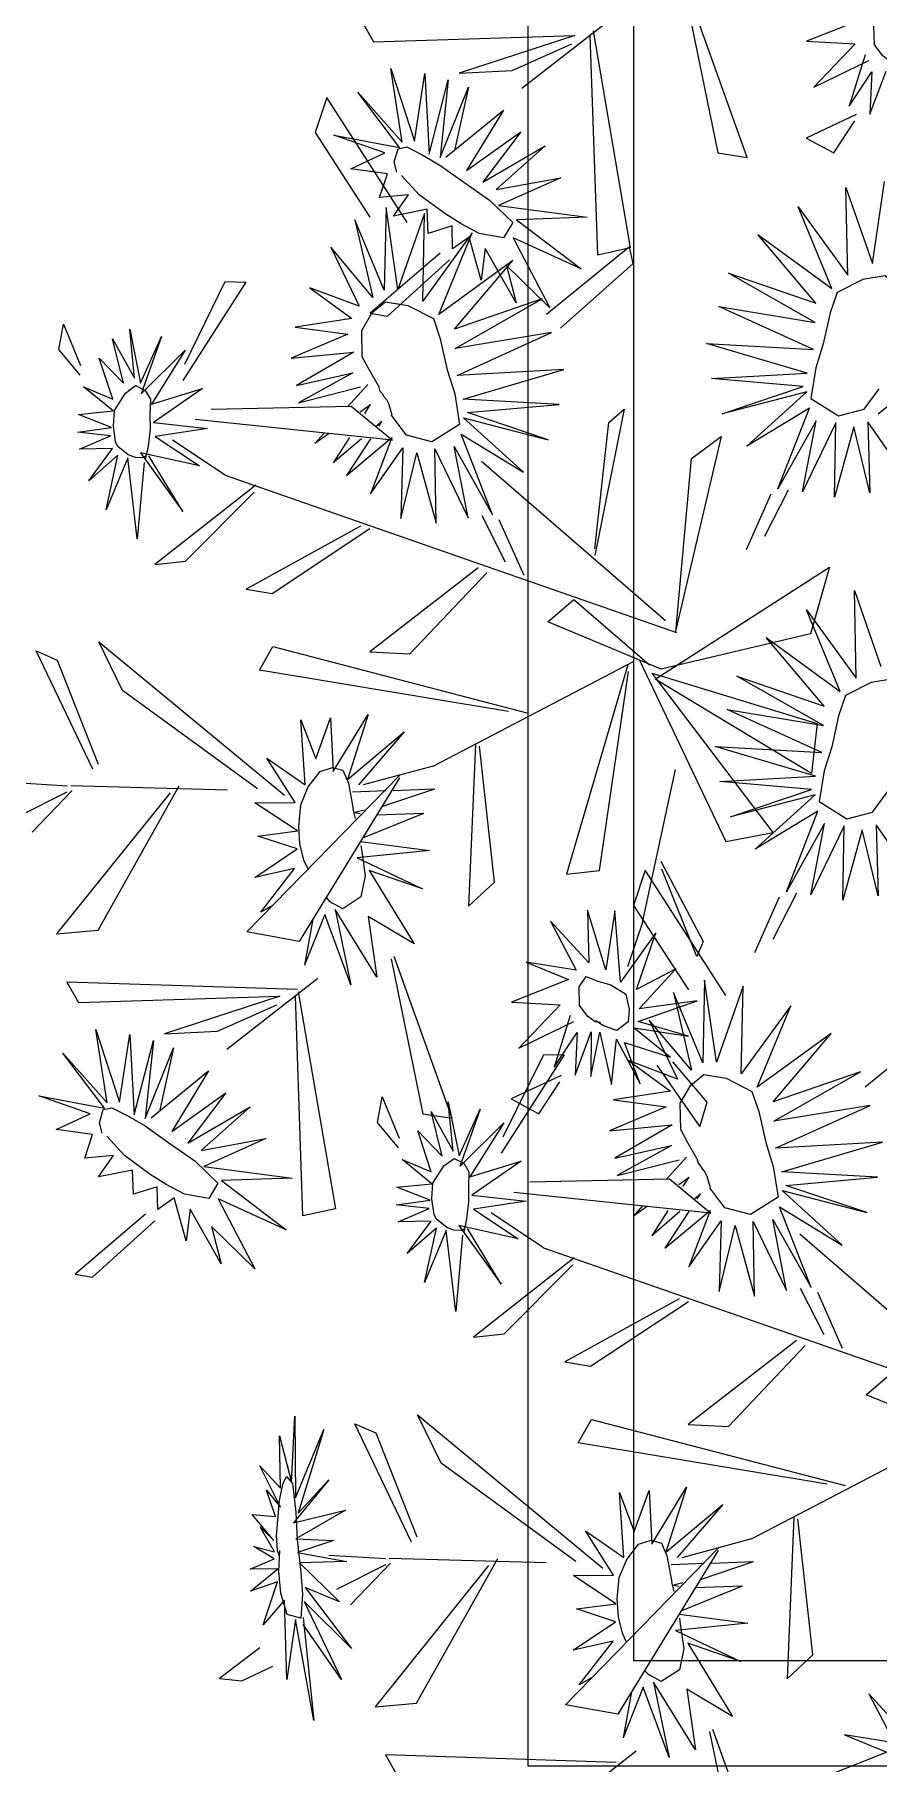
# Model space of a CAD drawing. Header units: inches. Extents: x 15 to 22798, y 21 to 21519.
# Drawn here: x 16292.24 to 16314.41, y 12489.01 to 12534.42 of the extents above; entities that cross this region are included whole.
import ezdxf

# ---------------------------------------------------------------- set-up
doc = ezdxf.new("R2010")
doc.units = ezdxf.units.IN
doc.header["$MEASUREMENT"] = 0
doc.layers.add('ARREDAMENTO', color=8, linetype='Continuous', lineweight=13)

msp = doc.modelspace()

# ---------------------------------------------------------------- linework, layer by layer
at = {"layer": 'ARREDAMENTO', "linetype": 'Continuous'}
for p, q in [((16310.962, 12531.196), (16309.438, 12535.44)), ((16309.356, 12535.381), (16310.188, 12531.312)), ((16300.839, 12534.773), (16301.143, 12534.234)), ((16305.039, 12533.012), (16307.429, 12534.874)), ((16306.917, 12534.518), (16307.891, 12528.818)), ((16314.015, 12534.84), (16312.517, 12534.248)), ((16301.143, 12534.234), (16306.432, 12534.398)), ((16306.432, 12534.398), (16303.399, 12533.412)), ((16304.791, 12533.479), (16306.354, 12534.175)), ((16307.039, 12528.629), (16306.839, 12534.406)), ((16312.517, 12534.248), (16313.796, 12534.178)), ((16313.796, 12534.178), (16312.712, 12533.038)), ((16312.712, 12533.038), (16314.158, 12533.737)), ((16314.059, 12533.893), (16313.639, 12532.541)), ((16301.597, 12533.53), (16302.219, 12531.619)), ((16301.898, 12531.598), (16301.597, 12533.53)), ((16302.219, 12531.619), (16302.49, 12533.399)), ((16302.49, 12533.399), (16302.605, 12531.285)), ((16302.605, 12531.285), (16303.111, 12533.235)), ((16303.111, 12533.235), (16302.893, 12531.19)), ((16303.399, 12533.412), (16304.791, 12533.479)), ((16313.639, 12532.541), (16314.239, 12533.444)), ((16314.187, 12532.332), (16314.609, 12533.461)), ((16314.239, 12533.444), (16314.187, 12532.332)), ((16299.919, 12532.772), (16299.612, 12531.846)), ((16302.031, 12529.483), (16299.919, 12532.772)), ((16300.73, 12532.908), (16301.898, 12531.598)), ((16301.828, 12531.458), (16300.73, 12532.908)), ((16302.893, 12531.19), (16303.637, 12533.042)), ((16303.637, 12533.042), (16303.279, 12531.419)), ((16303.048, 12531.206), (16304.556, 12532.437)), ((16304.556, 12532.437), (16303.592, 12530.85)), ((16313.824, 12532.321), (16312.51, 12531.703)), ((16299.612, 12531.846), (16301.051, 12529.63)), ((16300.102, 12531.78), (16301.828, 12531.458)), ((16301.446, 12531.312), (16300.102, 12531.78)), ((16303.592, 12530.85), (16305.015, 12531.866)), ((16305.015, 12531.866), (16304.014, 12530.545)), ((16313.239, 12531.314), (16313.786, 12532.154)), ((16301.69, 12531.079), (16301.793, 12531.421)), ((16301.793, 12531.421), (16302.021, 12531.469)), ((16302.021, 12531.469), (16302.424, 12531.266)), ((16304.014, 12530.545), (16305.652, 12531.499)), ((16305.652, 12531.499), (16304.368, 12530.351)), ((16312.51, 12531.703), (16313.239, 12531.314)), ((16300.552, 12530.896), (16301.446, 12531.312)), ((16301.51, 12530.766), (16300.552, 12530.896)), ((16301.76, 12530.807), (16301.69, 12531.079)), ((16302.424, 12531.266), (16302.892, 12530.995)), ((16302.892, 12530.995), (16303.518, 12530.549)), ((16310.188, 12531.312), (16310.962, 12531.196)), ((16301.305, 12530.144), (16301.51, 12530.766)), ((16302.349, 12530.216), (16301.885, 12530.722)), ((16303.518, 12530.549), (16304.196, 12530.073)), ((16304.368, 12530.351), (16306.067, 12530.66)), ((16306.067, 12530.66), (16304.433, 12529.931)), ((16314.255, 12528.411), (16314.567, 12530.562)), ((16302.064, 12530.216), (16301.305, 12530.144)), ((16301.671, 12529.656), (16302.064, 12530.216)), ((16303.023, 12529.722), (16302.349, 12530.216)), ((16304.196, 12530.073), (16304.806, 12529.488)), ((16313.557, 12530.406), (16314.255, 12528.411)), ((16313.605, 12528.104), (16313.557, 12530.406)), ((16300.656, 12529.558), (16301.128, 12527.513)), ((16301.425, 12527.712), (16300.656, 12529.558)), ((16301.476, 12529.879), (16301.425, 12527.712)), ((16301.788, 12527.728), (16301.476, 12529.879)), ((16302.557, 12529.833), (16301.671, 12529.656)), ((16302.485, 12529.723), (16301.788, 12527.728)), ((16302.438, 12527.421), (16302.485, 12529.723)), ((16302.584, 12529.198), (16302.557, 12529.833)), ((16303.447, 12529.452), (16303.023, 12529.722)), ((16304.433, 12529.931), (16306.755, 12529.622)), ((16306.755, 12529.622), (16304.898, 12529.56)), ((16304.898, 12529.56), (16306.597, 12528.266)), ((16312.302, 12529.893), (16313.605, 12528.104)), ((16313.184, 12527.755), (16312.302, 12529.893)), ((16303.741, 12529.211), (16302.438, 12527.421)), ((16303.209, 12529.399), (16302.584, 12529.198)), ((16302.858, 12527.073), (16303.741, 12529.211)), ((16303.224, 12528.797), (16303.209, 12529.399)), ((16303.657, 12529.104), (16303.224, 12528.797)), ((16303.925, 12529.198), (16303.447, 12529.452)), ((16303.971, 12527.975), (16303.657, 12529.104)), ((16304.563, 12529.083), (16303.925, 12529.198)), ((16304.806, 12529.488), (16304.563, 12529.083)), ((16304.811, 12529.081), (16305.777, 12527.244)), ((16306.597, 12528.266), (16304.811, 12529.081)), ((16311.24, 12529.167), (16313.184, 12527.755)), ((16312.768, 12527.365), (16311.24, 12529.167)), ((16300.02, 12528.834), (16300.766, 12527.286)), ((16301.128, 12527.513), (16300.02, 12528.834)), ((16302.899, 12528.677), (16301.055, 12527.103)), ((16304.079, 12528.803), (16303.971, 12527.975)), ((16304.89, 12527.375), (16304.079, 12528.803)), ((16307.87, 12528.845), (16305.691, 12527.07)), ((16307.891, 12528.818), (16307.039, 12528.629)), ((16307.969, 12528.413), (16307.87, 12528.845)), ((16301.513, 12527.021), (16303.146, 12528.502)), ((16304.803, 12528.484), (16302.858, 12527.073)), ((16303.275, 12526.683), (16304.803, 12528.484)), ((16304.636, 12528.352), (16304.89, 12527.375)), ((16305.777, 12527.244), (16304.636, 12528.352)), ((16306.054, 12526.711), (16307.969, 12528.413)), ((16310.47, 12528.159), (16312.768, 12527.365)), ((16312.751, 12526.862), (16310.47, 12528.159)), ((16297.79, 12527.922), (16296.133, 12525.337)), ((16296.188, 12525.764), (16297.25, 12527.933)), ((16297.25, 12527.933), (16297.79, 12527.922)), ((16299.476, 12527.772), (16300.58, 12526.966)), ((16300.766, 12527.286), (16299.476, 12527.772)), ((16305.573, 12527.477), (16303.275, 12526.683)), ((16303.292, 12526.18), (16305.573, 12527.477)), ((16312.703, 12526.151), (16310.22, 12527.276)), ((16310.22, 12527.276), (16312.751, 12526.862)), ((16292.881, 12526.146), (16293.003, 12526.818)), ((16293.003, 12526.818), (16293.452, 12525.733)), ((16300.58, 12526.966), (16299.083, 12526.739)), ((16301.055, 12527.103), (16301.513, 12527.021)), ((16294.289, 12526.428), (16294.87, 12525.394)), ((16294.579, 12525.263), (16294.289, 12526.428)), ((16294.743, 12526.684), (16295.025, 12525.267)), ((16294.87, 12525.394), (16294.743, 12526.684)), ((16295.025, 12525.267), (16295.576, 12526.493)), ((16295.576, 12526.493), (16295.042, 12524.987)), ((16300.467, 12526.553), (16298.979, 12525.922)), ((16299.083, 12526.739), (16300.467, 12526.553)), ((16305.823, 12526.593), (16303.292, 12526.18)), ((16303.34, 12525.468), (16305.823, 12526.593)), ((16293.435, 12525.474), (16292.881, 12526.146)), ((16293.941, 12525.924), (16294.579, 12525.263)), ((16294.294, 12524.846), (16293.941, 12525.924)), ((16295.042, 12524.987), (16296.201, 12526.134)), ((16296.201, 12526.134), (16295.31, 12524.717)), ((16298.979, 12525.922), (16300.627, 12526.084)), ((16300.627, 12526.084), (16299.122, 12525.206)), ((16309.897, 12526.31), (16312.703, 12526.151)), ((16312.538, 12525.53), (16309.897, 12526.31)), ((16299.122, 12525.206), (16300.604, 12525.537)), ((16300.604, 12525.537), (16299.179, 12524.747)), ((16306.146, 12525.627), (16303.34, 12525.468)), ((16303.504, 12524.848), (16306.146, 12525.627)), ((16310.022, 12525.391), (16312.538, 12525.53)), ((16293.531, 12525.168), (16294.294, 12524.846)), ((16294.307, 12524.535), (16293.531, 12525.168)), ((16294.338, 12524.546), (16294.626, 12525.006)), ((16294.626, 12525.006), (16294.896, 12525.201)), ((16294.896, 12525.201), (16295.148, 12525.077)), ((16295.148, 12525.077), (16295.284, 12524.849)), ((16295.31, 12524.717), (16296.656, 12525.129)), ((16296.656, 12525.129), (16295.364, 12524.236)), ((16299.179, 12524.747), (16300.807, 12525.166)), ((16300.465, 12524.641), (16300.999, 12525.234)), ((16312.431, 12525.175), (16310.022, 12525.391)), ((16310.307, 12524.46), (16312.431, 12525.175)), ((16312.529, 12525.038), (16310.307, 12524.46)), ((16310.955, 12523.607), (16312.529, 12525.038)), ((16315.488, 12525.342), (16314.399, 12524.448)), ((16293.394, 12524.443), (16294.307, 12524.535)), ((16294.311, 12524.141), (16294.338, 12524.546)), ((16295.284, 12524.849), (16295.272, 12524.445)), ((16296.884, 12524.58), (16300.555, 12524.66)), ((16300.555, 12524.66), (16301.644, 12523.765)), ((16300.797, 12524.516), (16301.069, 12524.706)), ((16300.915, 12524.466), (16301.069, 12524.706)), ((16306.02, 12524.709), (16303.504, 12524.848)), ((16303.612, 12524.493), (16306.02, 12524.709)), ((16307.727, 12524.583), (16306.962, 12520.742)), ((16307.324, 12524.235), (16307.727, 12524.583)), ((16312.598, 12524.611), (16310.955, 12523.607)), ((16311.771, 12522.488), (16312.598, 12524.611)), ((16293.37, 12523.981), (16294.265, 12524.103)), ((16294.265, 12524.103), (16293.394, 12524.443)), ((16294.37, 12523.717), (16294.311, 12524.141)), ((16295.275, 12524.06), (16295.223, 12523.614)), ((16295.272, 12524.445), (16295.275, 12524.06)), ((16295.364, 12524.236), (16296.786, 12524.077)), ((16296.786, 12524.077), (16295.408, 12523.866)), ((16301.644, 12523.765), (16296.461, 12524.307)), ((16301.222, 12524.142), (16301.365, 12524.265)), ((16301.283, 12524.14), (16301.365, 12524.265)), ((16303.513, 12524.356), (16305.736, 12523.778)), ((16305.088, 12522.924), (16303.513, 12524.356)), ((16305.736, 12523.778), (16303.612, 12524.493)), ((16306.956, 12520.911), (16307.324, 12524.235)), ((16312.776, 12524.28), (16311.771, 12522.488)), ((16312.413, 12522.409), (16312.776, 12524.28)), ((16313.289, 12524.223), (16312.413, 12522.409)), ((16313.254, 12522.267), (16313.289, 12524.223)), ((16313.761, 12524.116), (16313.254, 12522.267)), ((16314.181, 12522.389), (16313.761, 12524.116)), ((16314.128, 12524.246), (16314.181, 12522.389)), ((16314.981, 12523.036), (16314.128, 12524.246)), ((16294.239, 12523.88), (16293.37, 12523.981)), ((16293.426, 12523.535), (16294.239, 12523.88)), ((16294.433, 12523.604), (16294.37, 12523.717)), ((16295.223, 12523.614), (16295.149, 12523.261)), ((16295.408, 12523.866), (16296.577, 12523.09)), ((16297.244, 12522.849), (16295.869, 12523.769)), ((16299.845, 12523.951), (16299.604, 12523.683)), ((16299.979, 12523.945), (16299.604, 12523.683)), ((16300.513, 12523.835), (16300.088, 12523.17)), ((16300.83, 12523.806), (16300.088, 12523.17)), ((16300.434, 12522.839), (16301.624, 12523.834)), ((16301.063, 12523.802), (16300.434, 12522.839)), ((16301.624, 12523.834), (16301.062, 12522.354)), ((16303.445, 12523.928), (16305.088, 12522.924)), ((16304.272, 12521.806), (16303.445, 12523.928)), ((16310.281, 12523.861), (16309.086, 12518.79)), ((16309.495, 12523.284), (16310.281, 12523.861)), ((16294.292, 12523.55), (16293.426, 12523.535)), ((16293.663, 12522.704), (16294.292, 12523.55)), ((16294.43, 12523.37), (16293.663, 12522.704)), ((16294.121, 12521.938), (16294.43, 12523.37)), ((16294.687, 12523.308), (16294.121, 12521.938)), ((16294.703, 12523.383), (16294.433, 12523.604)), ((16294.939, 12521.178), (16294.687, 12523.308)), ((16294.891, 12523.315), (16294.703, 12523.383)), ((16295.081, 12523.304), (16294.891, 12523.315)), ((16295.117, 12523.181), (16294.939, 12521.178)), ((16295.022, 12523.433), (16296.132, 12521.894)), ((16296.577, 12523.09), (16295.022, 12523.433)), ((16295.174, 12523.354), (16295.081, 12523.304)), ((16296.132, 12521.894), (16295.243, 12523.36)), ((16301.062, 12522.354), (16301.915, 12523.563)), ((16301.915, 12523.563), (16301.862, 12521.707)), ((16301.862, 12521.707), (16302.281, 12523.434)), ((16302.281, 12523.434), (16302.789, 12521.585)), ((16302.754, 12523.541), (16303.63, 12521.726)), ((16302.789, 12521.585), (16302.754, 12523.541)), ((16303.266, 12523.598), (16304.272, 12521.806)), ((16303.63, 12521.726), (16303.266, 12523.598)), ((16303.98, 12523.219), (16308.813, 12519.033)), ((16309.091, 12518.732), (16309.495, 12523.284)), ((16297.244, 12522.849), (16309.107, 12518.715)), ((16298.05, 12522.589), (16295.401, 12520.502)), ((16296.21, 12520.588), (16298.014, 12522.405)), ((16310.941, 12520.893), (16311.593, 12522.355)), ((16311.427, 12521.248), (16312.045, 12522.461)), ((16300.806, 12521.513), (16297.804, 12519.856)), ((16298.483, 12519.738), (16301.052, 12521.444)), ((16304.616, 12520.566), (16303.997, 12521.778)), ((16305.102, 12520.211), (16304.45, 12521.673)), ((16295.401, 12520.502), (16296.21, 12520.588)), ((16308.547, 12517.487), (16313.125, 12520.428)), ((16313.125, 12520.428), (16312.627, 12518.678)), ((16303.892, 12520.416), (16301.048, 12518.207)), ((16302.101, 12518.154), (16304.12, 12520.287)), ((16297.804, 12519.856), (16298.483, 12519.738)), ((16305.721, 12518.992), (16306.404, 12519.579)), ((16306.404, 12519.579), (16308.393, 12517.868)), ((16313.778, 12519.82), (16314.475, 12517.825)), ((16313.825, 12517.518), (16313.778, 12519.82)), ((16312.522, 12519.308), (16313.825, 12517.518)), ((16313.405, 12517.169), (16312.522, 12519.308)), ((16308.701, 12517.752), (16305.721, 12518.992)), ((16312.627, 12518.678), (16308.701, 12517.752)), ((16292.286, 12518.231), (16292.837, 12517.987)), ((16293.772, 12515.122), (16292.286, 12518.231)), ((16293.93, 12518.467), (16298.805, 12514.44)), ((16294.555, 12517.19), (16293.93, 12518.467)), ((16298.151, 12517.725), (16298.504, 12518.344)), ((16298.504, 12518.344), (16305.171, 12516.604)), ((16301.048, 12518.207), (16302.101, 12518.154)), ((16311.461, 12518.581), (16313.405, 12517.169)), ((16312.988, 12516.779), (16311.461, 12518.581)), ((16292.837, 12517.987), (16293.915, 12515.256)), ((16304.694, 12516.643), (16298.151, 12517.725)), ((16302.709, 12515.205), (16307.979, 12517.954)), ((16307.825, 12517.865), (16306.213, 12512.37)), ((16308.129, 12517.989), (16310.4, 12513.222)), ((16307.08, 12512.46), (16307.846, 12517.691)), ((16308.462, 12517.645), (16312.802, 12516.322)), ((16311.648, 12513.465), (16308.462, 12517.645)), ((16312.656, 12515.015), (16308.547, 12517.487)), ((16310.691, 12517.573), (16312.988, 12516.779)), ((16312.971, 12516.276), (16310.691, 12517.573)), ((16298.097, 12514.611), (16294.555, 12517.19)), ((16299.237, 12516.423), (16299.629, 12515.4)), ((16299.353, 12514.716), (16299.237, 12516.423)), ((16299.629, 12515.4), (16300.019, 12516.475)), ((16300.019, 12516.475), (16300.085, 12515.063)), ((16300.085, 12515.063), (16301.003, 12516.56)), ((16301.003, 12516.56), (16300.462, 12514.858)), ((16312.923, 12515.565), (16310.44, 12516.69)), ((16310.44, 12516.69), (16312.971, 12516.276)), ((16300.462, 12514.858), (16301.953, 12516.109)), ((16301.953, 12516.109), (16300.753, 12514.716)), ((16312.802, 12516.322), (16312.656, 12515.015)), ((16303.822, 12515.772), (16303.642, 12511.525)), ((16304.321, 12512.158), (16303.928, 12515.728)), ((16310.117, 12515.724), (16312.923, 12515.565)), ((16312.759, 12514.944), (16310.117, 12515.724)), ((16298.346, 12515.418), (16299.353, 12514.716)), ((16299.083, 12514.248), (16298.346, 12515.418)), ((16299.433, 12514.665), (16299.741, 12515.062)), ((16299.741, 12515.062), (16300.072, 12515.17)), ((16300.072, 12515.17), (16300.341, 12515.096)), ((16300.341, 12515.096), (16300.486, 12514.756)), ((16302.709, 12515.205), (16300.875, 12514.711)), ((16308.212, 12511.094), (16309.08, 12515.119)), ((16293.1, 12514.683), (16291.6, 12514.772)), ((16293.091, 12514.524), (16291.801, 12513.872)), ((16292.174, 12513.473), (16293.225, 12514.569)), ((16293.194, 12514.696), (16297.309, 12514.587)), ((16293.911, 12510.893), (16296.042, 12514.688)), ((16297.819, 12510.849), (16301.841, 12514.967)), ((16301.831, 12514.901), (16299.195, 12510.602)), ((16299.233, 12514.191), (16299.433, 12514.665)), ((16300.486, 12514.756), (16300.614, 12514.072)), ((16301.469, 12514.558), (16300.596, 12514.522)), ((16301.366, 12514.142), (16302.758, 12514.611)), ((16301.659, 12514.566), (16302.758, 12514.611)), ((16310.243, 12514.805), (16312.759, 12514.944)), ((16312.651, 12514.589), (16310.243, 12514.805)), ((16310.527, 12513.874), (16312.651, 12514.589)), ((16295.801, 12514.505), (16292.819, 12510.797)), ((16298.028, 12514.244), (16299.083, 12514.248)), ((16299.146, 12513.503), (16298.028, 12514.244)), ((16299.18, 12513.619), (16299.233, 12514.191)), ((16300.675, 12513.827), (16300.614, 12514.072)), ((16312.75, 12514.453), (16310.527, 12513.874)), ((16311.175, 12513.021), (16312.75, 12514.453)), ((16299.21, 12513.162), (16299.18, 12513.619)), ((16300.903, 12514.052), (16300.659, 12513.989)), ((16300.659, 12513.989), (16300.799, 12513.962)), ((16300.861, 12513.319), (16302.469, 12513.969)), ((16301.234, 12513.927), (16302.469, 12513.969)), ((16312.818, 12514.025), (16311.175, 12513.021)), ((16311.991, 12511.902), (16312.818, 12514.025)), ((16312.997, 12513.695), (16311.991, 12511.902)), ((16312.633, 12511.823), (16312.997, 12513.695)), ((16313.509, 12513.637), (16312.633, 12511.823)), ((16313.474, 12511.682), (16313.509, 12513.637)), ((16314.349, 12513.66), (16314.401, 12511.803)), ((16315.201, 12512.451), (16314.349, 12513.66)), ((16298.107, 12513.366), (16299.146, 12513.503)), ((16299.14, 12513.03), (16298.107, 12513.366)), ((16299.319, 12512.732), (16299.21, 12513.162)), ((16300.806, 12513.228), (16302.615, 12512.988)), ((16310.4, 12513.222), (16311.648, 12513.465)), ((16313.982, 12513.53), (16313.474, 12511.682)), ((16314.401, 12511.803), (16313.982, 12513.53)), ((16298.024, 12512.281), (16299.14, 12513.03)), ((16299.427, 12512.496), (16299.319, 12512.732)), ((16302.615, 12512.988), (16300.713, 12512.797)), ((16300.713, 12512.797), (16302.429, 12511.985)), ((16300.812, 12513.121), (16300.835, 12512.967)), ((16300.835, 12512.967), (16300.927, 12512.328)), ((16308.692, 12512.708), (16309.809, 12510.596)), ((16299.072, 12512.518), (16298.024, 12512.281)), ((16298.181, 12511.37), (16299.072, 12512.518)), ((16300.927, 12512.328), (16300.815, 12511.769)), ((16301.035, 12512.462), (16302.213, 12510.538)), ((16302.429, 12511.985), (16301.035, 12512.462)), ((16306.213, 12512.37), (16307.08, 12512.46)), ((16308.286, 12512.474), (16307.979, 12511.547)), ((16310.398, 12509.185), (16308.286, 12512.474)), ((16309.643, 12510.202), (16308.722, 12512.5)), ((16303.642, 12511.525), (16304.321, 12512.158)), ((16311.647, 12510.662), (16312.266, 12511.875)), ((16298.505, 12511.552), (16298.181, 12511.37)), ((16299.901, 12511.753), (16300.001, 12511.641)), ((16300.338, 12511.459), (16300.001, 12511.641)), ((16300.135, 12511.439), (16300.547, 12509.46)), ((16301.236, 12509.665), (16300.135, 12511.439)), ((16300.815, 12511.769), (16300.338, 12511.459)), ((16306.767, 12511.422), (16306.802, 12510.035)), ((16307.253, 12509.853), (16306.767, 12511.422)), ((16307.482, 12511.401), (16307.253, 12509.853)), ((16307.635, 12509.531), (16307.482, 12511.401)), ((16307.979, 12511.547), (16309.418, 12509.331)), ((16311.161, 12510.307), (16311.813, 12511.769)), ((16292.819, 12510.797), (16293.911, 12510.893)), ((16299.865, 12511.31), (16299.333, 12509.981)), ((16299.555, 12511.188), (16299.333, 12509.981)), ((16300.547, 12509.46), (16299.865, 12511.31)), ((16301.005, 12511.255), (16301.236, 12509.665)), ((16302.213, 12510.538), (16301.005, 12511.255)), ((16305.792, 12511.135), (16306.467, 12509.85)), ((16306.802, 12510.035), (16305.792, 12511.135)), ((16308.212, 12511.094), (16307.815, 12509.932)), ((16299.195, 12510.602), (16297.819, 12510.849)), ((16308.561, 12510.828), (16307.635, 12509.531)), ((16308.057, 12509.341), (16308.561, 12510.828)), ((16309.809, 12510.596), (16309.643, 12510.202)), ((16301.608, 12510.142), (16302.441, 12506.073)), ((16303.215, 12505.957), (16301.691, 12510.201)), ((16305.154, 12510.059), (16306.267, 12509.6)), ((16306.467, 12509.85), (16305.154, 12510.059)), ((16299.151, 12509.336), (16293.092, 12509.534)), ((16293.092, 12509.534), (16293.396, 12508.995)), ((16297.292, 12507.772), (16299.682, 12509.635)), ((16306.267, 12509.6), (16304.769, 12509.009)), ((16309.086, 12509.883), (16308.057, 12509.341)), ((16308.126, 12508.83), (16309.086, 12509.883)), ((16309.843, 12509.581), (16309.793, 12507.414)), ((16310.156, 12507.43), (16309.843, 12509.581)), ((16293.396, 12508.995), (16298.684, 12509.159)), ((16298.684, 12509.159), (16295.651, 12508.173)), ((16299.292, 12503.389), (16299.092, 12509.167)), ((16299.17, 12509.279), (16300.144, 12503.579)), ((16309.023, 12509.26), (16309.495, 12507.215)), ((16309.793, 12507.414), (16309.023, 12509.26)), ((16310.853, 12509.425), (16310.156, 12507.43)), ((16310.806, 12507.123), (16310.853, 12509.425)), ((16297.044, 12508.24), (16298.607, 12508.936)), ((16304.769, 12509.009), (16306.049, 12508.938)), ((16306.049, 12508.938), (16304.965, 12507.799)), ((16306.312, 12508.654), (16305.892, 12507.302)), ((16308.101, 12508.494), (16309.646, 12509.042)), ((16309.646, 12509.042), (16308.126, 12508.83)), ((16312.109, 12508.913), (16310.806, 12507.123)), ((16311.226, 12506.774), (16312.109, 12508.913)), ((16293.85, 12508.29), (16294.472, 12506.38)), ((16294.15, 12506.359), (16293.85, 12508.29)), ((16295.651, 12508.173), (16297.044, 12508.24)), ((16304.965, 12507.799), (16306.411, 12508.498)), ((16305.892, 12507.302), (16306.492, 12508.205)), ((16306.44, 12507.092), (16306.862, 12508.222)), ((16306.492, 12508.205), (16306.44, 12507.092)), ((16306.862, 12508.222), (16306.851, 12507.054)), ((16306.851, 12507.054), (16307.089, 12508.216)), ((16307.089, 12508.216), (16307.399, 12506.839)), ((16307.982, 12508.332), (16309.42, 12508.109)), ((16308.938, 12507.562), (16307.982, 12508.332)), ((16309.42, 12508.109), (16308.101, 12508.494)), ((16308.388, 12508.536), (16309.134, 12506.987)), ((16309.495, 12507.215), (16308.388, 12508.536)), ((16313.17, 12508.186), (16311.226, 12506.774)), ((16311.642, 12506.384), (16313.17, 12508.186)), ((16316.237, 12508.547), (16314.059, 12506.771)), ((16294.472, 12506.38), (16294.743, 12508.16)), ((16294.743, 12508.16), (16294.858, 12506.046)), ((16294.858, 12506.046), (16295.364, 12507.996)), ((16295.364, 12507.996), (16295.146, 12505.951)), ((16295.146, 12505.951), (16295.89, 12507.803)), ((16295.89, 12507.803), (16295.532, 12506.18)), ((16307.399, 12506.839), (16307.525, 12508.033)), ((16307.525, 12508.033), (16308.155, 12506.862)), ((16307.743, 12507.95), (16308.938, 12507.562)), ((16308.155, 12506.862), (16307.743, 12507.95)), ((16292.983, 12507.668), (16294.15, 12506.359)), ((16294.081, 12506.219), (16292.983, 12507.668)), ((16306.157, 12507.624), (16304.501, 12505.039)), ((16304.555, 12505.465), (16305.617, 12507.635)), ((16305.617, 12507.635), (16306.157, 12507.624)), ((16307.844, 12507.474), (16308.948, 12506.668)), ((16309.134, 12506.987), (16307.844, 12507.474)), ((16308.59, 12507.347), (16309.721, 12505.729)), ((16309.911, 12506.377), (16309.013, 12507.439)), ((16295.301, 12505.967), (16296.809, 12507.198)), ((16296.809, 12507.198), (16295.845, 12505.611)), ((16306.077, 12507.082), (16304.763, 12506.464)), ((16305.492, 12506.075), (16306.039, 12506.915)), ((16313.94, 12507.178), (16311.642, 12506.384)), ((16311.659, 12505.882), (16313.94, 12507.178)), ((16292.355, 12506.541), (16294.081, 12506.219)), ((16293.699, 12506.073), (16292.355, 12506.541)), ((16295.845, 12505.611), (16297.268, 12506.627)), ((16297.268, 12506.627), (16296.267, 12505.305)), ((16301.248, 12505.848), (16301.371, 12506.52)), ((16301.371, 12506.52), (16301.819, 12505.435)), ((16303.111, 12506.386), (16303.393, 12504.969)), ((16303.238, 12505.095), (16303.111, 12506.386)), ((16304.763, 12506.464), (16305.492, 12506.075)), ((16308.948, 12506.668), (16307.45, 12506.44)), ((16307.45, 12506.44), (16308.834, 12506.255)), ((16309.721, 12505.729), (16309.911, 12506.377)), ((16292.805, 12505.657), (16293.699, 12506.073)), ((16293.943, 12505.84), (16294.046, 12506.182)), ((16294.046, 12506.182), (16294.274, 12506.23)), ((16294.274, 12506.23), (16294.677, 12506.027)), ((16294.677, 12506.027), (16295.145, 12505.756)), ((16296.267, 12505.305), (16297.905, 12506.26)), ((16297.905, 12506.26), (16296.621, 12505.112)), ((16302.441, 12506.073), (16303.215, 12505.957)), ((16302.657, 12506.13), (16303.238, 12505.095)), ((16302.946, 12504.964), (16302.657, 12506.13)), ((16303.393, 12504.969), (16303.944, 12506.195)), ((16303.944, 12506.195), (16303.409, 12504.688)), ((16308.834, 12506.255), (16307.346, 12505.623)), ((16314.191, 12506.295), (16311.659, 12505.882)), ((16311.707, 12505.17), (16314.191, 12506.295)), ((16293.763, 12505.527), (16292.805, 12505.657)), ((16293.558, 12504.905), (16293.763, 12505.527)), ((16294.013, 12505.568), (16293.943, 12505.84)), ((16294.602, 12504.977), (16294.138, 12505.483)), ((16295.145, 12505.756), (16295.771, 12505.31)), ((16301.803, 12505.176), (16301.248, 12505.848)), ((16302.308, 12505.626), (16302.946, 12504.964)), ((16302.661, 12504.548), (16302.308, 12505.626)), ((16303.409, 12504.688), (16304.569, 12505.836)), ((16304.569, 12505.836), (16303.678, 12504.419)), ((16307.346, 12505.623), (16308.994, 12505.786)), ((16308.994, 12505.786), (16307.489, 12504.907)), ((16295.771, 12505.31), (16296.449, 12504.834)), ((16296.621, 12505.112), (16298.32, 12505.421)), ((16298.32, 12505.421), (16296.686, 12504.692)), ((16307.489, 12504.907), (16308.971, 12505.239)), ((16308.971, 12505.239), (16307.547, 12504.449)), ((16314.513, 12505.329), (16311.707, 12505.17)), ((16311.872, 12504.549), (16314.513, 12505.329)), ((16294.317, 12504.976), (16293.558, 12504.905)), ((16293.924, 12504.417), (16294.317, 12504.976)), ((16294.81, 12504.594), (16293.924, 12504.417)), ((16295.276, 12504.483), (16294.602, 12504.977)), ((16294.837, 12503.959), (16294.81, 12504.594)), ((16296.449, 12504.834), (16297.059, 12504.249)), ((16296.686, 12504.692), (16299.008, 12504.383)), ((16301.899, 12504.87), (16302.661, 12504.548)), ((16302.674, 12504.237), (16301.899, 12504.87)), ((16302.706, 12504.248), (16302.993, 12504.708)), ((16302.993, 12504.708), (16303.263, 12504.902)), ((16303.263, 12504.902), (16303.515, 12504.779)), ((16303.515, 12504.779), (16303.651, 12504.551)), ((16303.651, 12504.551), (16303.639, 12504.147)), ((16303.678, 12504.419), (16305.024, 12504.831)), ((16305.024, 12504.831), (16303.731, 12503.937)), ((16307.547, 12504.449), (16309.175, 12504.868)), ((16308.833, 12504.343), (16309.366, 12504.936)), ((16314.388, 12504.41), (16311.872, 12504.549)), ((16295.462, 12504.159), (16294.837, 12503.959)), ((16295.7, 12504.213), (16295.276, 12504.483)), ((16295.477, 12503.558), (16295.462, 12504.159)), ((16296.178, 12503.959), (16295.7, 12504.213)), ((16297.059, 12504.249), (16296.816, 12503.844)), ((16299.008, 12504.383), (16297.151, 12504.321)), ((16297.151, 12504.321), (16298.85, 12503.027)), ((16301.761, 12504.144), (16302.674, 12504.237)), ((16302.633, 12503.805), (16301.761, 12504.144)), ((16302.678, 12503.843), (16302.706, 12504.248)), ((16303.639, 12504.147), (16303.642, 12503.762)), ((16305.251, 12504.282), (16308.923, 12504.362)), ((16308.923, 12504.362), (16310.011, 12503.467)), ((16309.165, 12504.218), (16309.436, 12504.407)), ((16309.283, 12504.168), (16309.436, 12504.407)), ((16311.98, 12504.194), (16314.388, 12504.41)), ((16314.103, 12503.48), (16311.98, 12504.194)), ((16295.91, 12503.865), (16295.477, 12503.558)), ((16296.224, 12502.736), (16295.91, 12503.865)), ((16296.816, 12503.844), (16296.178, 12503.959)), ((16297.064, 12503.842), (16298.03, 12502.005)), ((16298.85, 12503.027), (16297.064, 12503.842)), ((16301.738, 12503.683), (16302.633, 12503.805)), ((16302.607, 12503.582), (16301.738, 12503.683)), ((16302.738, 12503.418), (16302.678, 12503.843)), ((16303.642, 12503.762), (16303.591, 12503.316)), ((16303.731, 12503.937), (16305.154, 12503.779)), ((16305.154, 12503.779), (16303.776, 12503.568)), ((16310.011, 12503.467), (16304.828, 12504.009)), ((16308.213, 12503.653), (16307.972, 12503.385)), ((16308.346, 12503.647), (16307.972, 12503.385)), ((16309.589, 12503.844), (16309.732, 12503.967)), ((16309.651, 12503.842), (16309.732, 12503.967)), ((16311.812, 12503.63), (16313.456, 12502.626)), ((16312.64, 12501.507), (16311.812, 12503.63)), ((16311.881, 12504.058), (16314.103, 12503.48)), ((16313.456, 12502.626), (16311.881, 12504.058)), ((16295.152, 12503.438), (16293.308, 12501.864)), ((16293.766, 12501.782), (16295.399, 12503.263)), ((16296.332, 12503.564), (16296.224, 12502.736)), ((16297.143, 12502.136), (16296.332, 12503.564)), ((16300.144, 12503.579), (16299.292, 12503.389)), ((16301.794, 12503.237), (16302.607, 12503.582)), ((16302.659, 12503.252), (16301.794, 12503.237)), ((16302.031, 12502.406), (16302.659, 12503.252)), ((16302.8, 12503.306), (16302.738, 12503.418)), ((16303.071, 12503.084), (16302.8, 12503.306)), ((16303.591, 12503.316), (16303.516, 12502.963)), ((16303.776, 12503.568), (16304.945, 12502.792)), ((16305.611, 12502.551), (16304.236, 12503.47)), ((16308.881, 12503.537), (16308.456, 12502.871)), ((16309.197, 12503.508), (16308.456, 12502.871)), ((16308.802, 12502.541), (16309.992, 12503.536)), ((16309.43, 12503.504), (16308.802, 12502.541)), ((16309.992, 12503.536), (16309.429, 12502.056)), ((16309.429, 12502.056), (16310.282, 12503.265)), ((16310.282, 12503.265), (16310.229, 12501.408)), ((16311.121, 12503.242), (16311.998, 12501.428)), ((16311.156, 12501.287), (16311.121, 12503.242)), ((16311.634, 12503.3), (16312.64, 12501.507)), ((16311.998, 12501.428), (16311.634, 12503.3)), ((16296.889, 12503.113), (16297.143, 12502.136)), ((16298.03, 12502.005), (16296.889, 12503.113)), ((16302.797, 12503.072), (16302.031, 12502.406)), ((16302.488, 12501.639), (16302.797, 12503.072)), ((16303.055, 12503.01), (16302.488, 12501.639)), ((16303.306, 12500.879), (16303.055, 12503.01)), ((16303.259, 12503.017), (16303.071, 12503.084)), ((16303.448, 12503.005), (16303.259, 12503.017)), ((16303.485, 12502.883), (16303.306, 12500.879)), ((16303.39, 12503.135), (16304.499, 12501.596)), ((16304.945, 12502.792), (16303.39, 12503.135)), ((16303.541, 12503.056), (16303.448, 12503.005)), ((16304.499, 12501.596), (16303.611, 12503.061)), ((16310.229, 12501.408), (16310.649, 12503.135)), ((16310.649, 12503.135), (16311.156, 12501.287)), ((16312.348, 12502.921), (16317.18, 12498.734)), ((16306.418, 12502.291), (16303.769, 12500.204)), ((16305.611, 12502.551), (16317.474, 12498.417)), ((16293.308, 12501.864), (16293.766, 12501.782)), ((16304.578, 12500.29), (16306.381, 12502.107)), ((16312.983, 12500.267), (16312.365, 12501.48)), ((16313.47, 12499.912), (16312.817, 12501.375)), ((16309.174, 12501.215), (16306.171, 12499.557)), ((16306.85, 12499.44), (16309.42, 12501.146)), ((16303.769, 12500.204), (16304.578, 12500.29)), ((16312.259, 12500.118), (16309.416, 12497.909)), ((16306.171, 12499.557), (16306.85, 12499.44)), ((16310.469, 12497.856), (16312.488, 12499.989)), ((16314.088, 12498.694), (16314.771, 12499.28)), ((16317.068, 12497.453), (16314.088, 12498.694)), ((16298.993, 12496.393), (16299.079, 12498.129)), ((16299.079, 12498.129), (16299.1, 12495.981)), ((16299.1, 12495.981), (16299.843, 12497.781)), ((16299.843, 12497.781), (16299.169, 12495.579)), ((16300.653, 12497.933), (16301.204, 12497.689)), ((16302.14, 12494.824), (16300.653, 12497.933)), ((16302.297, 12498.169), (16307.173, 12494.142)), ((16302.923, 12496.892), (16302.297, 12498.169)), ((16306.519, 12497.426), (16306.871, 12498.046)), ((16306.871, 12498.046), (16313.538, 12496.306)), ((16309.416, 12497.909), (16310.469, 12497.856)), ((16298.672, 12497.616), (16298.993, 12496.393)), ((16298.698, 12496.24), (16298.672, 12497.616)), ((16301.204, 12497.689), (16302.282, 12494.958)), ((16313.062, 12496.345), (16306.519, 12497.426)), ((16311.076, 12494.907), (16316.346, 12497.655)), ((16298.157, 12496.826), (16298.698, 12496.24)), ((16298.704, 12495.742), (16298.157, 12496.826)), ((16306.464, 12494.313), (16302.923, 12496.892)), ((16299.968, 12496.455), (16299.043, 12495.33)), ((16299.169, 12495.579), (16299.968, 12496.455)), ((16298.336, 12496.19), (16298.704, 12495.742)), ((16298.572, 12495.498), (16298.336, 12496.19)), ((16307.605, 12496.125), (16307.996, 12495.102)), ((16307.721, 12494.417), (16307.605, 12496.125)), ((16307.996, 12495.102), (16308.386, 12496.177)), ((16308.386, 12496.177), (16308.453, 12494.765)), ((16308.453, 12494.765), (16309.37, 12496.262)), ((16309.37, 12496.262), (16308.829, 12494.56)), ((16297.96, 12495.546), (16298.572, 12495.498)), ((16298.53, 12494.862), (16297.96, 12495.546)), ((16299.043, 12495.33), (16300.406, 12495.662)), ((16300.406, 12495.662), (16299.108, 12494.906)), ((16308.829, 12494.56), (16310.32, 12495.811)), ((16310.32, 12495.811), (16309.12, 12494.418)), ((16312.19, 12495.474), (16312.01, 12491.227)), ((16298.168, 12495.224), (16298.53, 12494.862)), ((16298.548, 12494.568), (16298.168, 12495.224)), ((16306.714, 12495.119), (16307.721, 12494.417)), ((16307.45, 12493.95), (16306.714, 12495.119)), ((16312.689, 12491.86), (16312.295, 12495.43)), ((16298.004, 12494.704), (16298.548, 12494.568)), ((16298.54, 12494.386), (16298.004, 12494.704)), ((16299.108, 12494.906), (16300.097, 12494.862)), ((16300.097, 12494.862), (16299.152, 12494.55)), ((16299.152, 12494.55), (16300.446, 12494.317)), ((16306.186, 12490.551), (16310.208, 12494.669)), ((16310.199, 12494.602), (16307.562, 12490.304)), ((16307.8, 12494.367), (16308.108, 12494.764)), ((16308.108, 12494.764), (16308.439, 12494.872)), ((16308.439, 12494.872), (16308.709, 12494.797)), ((16308.709, 12494.797), (16308.853, 12494.458)), ((16311.076, 12494.907), (16309.243, 12494.413)), ((16297.904, 12494.115), (16298.54, 12494.386)), ((16298.636, 12494.124), (16297.904, 12494.115)), ((16297.917, 12493.536), (16298.636, 12494.124)), ((16300.446, 12494.317), (16299.205, 12494.281)), ((16299.205, 12494.281), (16300.254, 12493.253)), ((16301.468, 12494.384), (16299.968, 12494.473)), ((16301.458, 12494.225), (16300.169, 12493.574)), ((16300.542, 12493.175), (16301.593, 12494.271)), ((16304.169, 12494.207), (16301.187, 12490.499)), ((16301.561, 12494.398), (16305.677, 12494.289)), ((16302.279, 12490.595), (16304.409, 12494.39)), ((16307.6, 12493.892), (16307.8, 12494.367)), ((16308.853, 12494.458), (16308.982, 12493.774)), ((16309.836, 12494.26), (16308.963, 12494.223)), ((16309.734, 12493.844), (16311.125, 12494.313)), ((16310.027, 12494.268), (16311.125, 12494.313)), ((16298.625, 12493.777), (16297.917, 12493.536)), ((16298.25, 12492.651), (16298.625, 12493.777)), ((16299.352, 12493.634), (16300.564, 12492.025)), ((16300.254, 12493.253), (16299.352, 12493.634)), ((16306.396, 12493.946), (16307.45, 12493.95)), ((16307.513, 12493.205), (16306.396, 12493.946)), ((16307.548, 12493.32), (16307.6, 12493.892)), ((16309.043, 12493.529), (16308.982, 12493.774)), ((16309.27, 12493.754), (16309.027, 12493.691)), ((16309.027, 12493.691), (16309.166, 12493.663)), ((16309.229, 12493.021), (16310.836, 12493.671)), ((16309.602, 12493.629), (16310.836, 12493.671)), ((16298.807, 12493.301), (16298.25, 12492.651)), ((16298.867, 12491.217), (16298.807, 12493.301)), ((16299.322, 12493.259), (16300.304, 12491.211)), ((16300.564, 12492.025), (16299.322, 12493.259)), ((16306.474, 12493.068), (16307.513, 12493.205)), ((16307.578, 12492.863), (16307.548, 12493.32)), ((16299.1, 12492.791), (16298.867, 12491.217)), ((16299.58, 12490.137), (16299.1, 12492.791)), ((16299.301, 12492.841), (16299.58, 12490.137)), ((16306.392, 12491.983), (16307.507, 12492.732)), ((16307.507, 12492.732), (16306.474, 12493.068)), ((16307.686, 12492.434), (16307.578, 12492.863)), ((16309.173, 12492.93), (16310.982, 12492.69)), ((16309.18, 12492.823), (16309.202, 12492.669)), ((16300.304, 12491.211), (16299.294, 12492.654)), ((16307.794, 12492.197), (16307.686, 12492.434)), ((16310.982, 12492.69), (16309.081, 12492.499)), ((16309.081, 12492.499), (16310.796, 12491.687)), ((16309.202, 12492.669), (16309.295, 12492.03)), ((16298.161, 12492.041), (16297.102, 12491.243)), ((16307.439, 12492.22), (16306.392, 12491.983)), ((16306.549, 12491.072), (16307.439, 12492.22)), ((16309.295, 12492.03), (16309.182, 12491.471)), ((16309.403, 12492.164), (16310.58, 12490.24)), ((16310.796, 12491.687), (16309.403, 12492.164)), ((16312.01, 12491.227), (16312.689, 12491.86)), ((16297.689, 12491.177), (16298.497, 12491.562)), ((16308.268, 12491.454), (16308.368, 12491.343)), ((16309.182, 12491.471), (16308.706, 12491.161)), ((16297.102, 12491.243), (16297.689, 12491.177)), ((16306.873, 12491.254), (16306.549, 12491.072)), ((16308.233, 12491.012), (16307.701, 12489.683)), ((16308.914, 12489.162), (16308.233, 12491.012)), ((16308.706, 12491.161), (16308.368, 12491.343)), ((16308.503, 12491.141), (16308.914, 12489.162)), ((16309.604, 12489.367), (16308.503, 12491.141)), ((16309.373, 12490.957), (16309.604, 12489.367)), ((16310.58, 12490.24), (16309.373, 12490.957)), ((16301.187, 12490.499), (16302.279, 12490.595)), ((16307.562, 12490.304), (16306.186, 12490.551)), ((16307.922, 12490.89), (16307.701, 12489.683)), ((16314.159, 12490.837), (16314.834, 12489.552)), ((16315.169, 12489.736), (16314.159, 12490.837)), ((16309.976, 12489.844), (16310.809, 12485.775)), ((16311.582, 12485.659), (16310.059, 12489.903)), ((16313.522, 12489.761), (16314.635, 12489.302)), ((16314.834, 12489.552), (16313.522, 12489.761)), ((16301.459, 12489.236), (16301.763, 12488.696)), ((16307.519, 12489.037), (16301.459, 12489.236)), ((16305.659, 12487.474), (16308.049, 12489.337)), ((16314.635, 12489.302), (16313.137, 12488.711))]:
    msp.add_line(p, q, dxfattribs=at)
at = {"layer": 'ARREDAMENTO', "elevation": -27.277}
for points in [[(16305.209, 12488.933), (16305.209, 12627.517), (16337.545, 12627.517), (16337.545, 12488.933)], [(16307.981, 12491.705), (16307.981, 12624.745), (16334.774, 12624.745), (16334.774, 12491.705)]]:
    msp.add_lwpolyline(points, close=True, dxfattribs=at)
at = {"layer": 'ARREDAMENTO', "linetype": 'Continuous'}
for points in [[(16314.86, 12533.709), (16314.712, 12533.727), (16314.527, 12533.865), (16314.308, 12534.153), (16314.292, 12534.644), (16314.481, 12534.923), (16314.782, 12534.799), (16315.125, 12534.697), (16315.522, 12534.458), (16315.605, 12534.048), (16315.586, 12533.73), (16315.284, 12533.496), (16314.932, 12533.621), (16314.732, 12533.758)], [(16314.77, 12525.875), (16315.006, 12526.29), (16315.195, 12526.64), (16315.206, 12527.332), (16314.93, 12527.804), (16314.586, 12528.082), (16313.997, 12527.989), (16313.324, 12527.643), (16313.143, 12527.111), (16312.962, 12526.301), (16312.762, 12525.667), (16312.635, 12524.862), (16313.364, 12524.407), (16314.034, 12524.58), (16314.431, 12525.113)], [(16301.273, 12525.193), (16301.036, 12525.608), (16300.848, 12525.957), (16300.837, 12526.65), (16301.113, 12527.122), (16301.457, 12527.4), (16302.046, 12527.307), (16302.719, 12526.96), (16302.9, 12526.428), (16303.081, 12525.619), (16303.281, 12524.984), (16303.408, 12524.179), (16302.679, 12523.724), (16302.009, 12523.897), (16301.612, 12524.43)], [(16301.273, 12525.193), (16301.306, 12525.077), (16301.371, 12524.998), (16301.416, 12524.918), (16301.483, 12524.84), (16301.536, 12524.732), (16301.581, 12524.585), (16301.623, 12524.432), (16301.612, 12524.43)], [(16314.99, 12515.29), (16315.227, 12515.704), (16315.415, 12516.054), (16315.426, 12516.746), (16315.15, 12517.218), (16314.806, 12517.497), (16314.217, 12517.403), (16313.545, 12517.057), (16313.363, 12516.525), (16313.182, 12515.715), (16312.982, 12515.081), (16312.855, 12514.276), (16313.584, 12513.821), (16314.254, 12513.994), (16314.651, 12514.527)], [(16307.112, 12508.47), (16306.965, 12508.488), (16306.78, 12508.626), (16306.561, 12508.914), (16306.545, 12509.405), (16306.734, 12509.683), (16307.035, 12509.56), (16307.378, 12509.458), (16307.775, 12509.219), (16307.858, 12508.809), (16307.839, 12508.491), (16307.537, 12508.257), (16307.185, 12508.382), (16306.985, 12508.519)], [(16309.641, 12504.895), (16309.404, 12505.309), (16309.215, 12505.659), (16309.205, 12506.351), (16309.48, 12506.824), (16309.825, 12507.102), (16310.413, 12507.009), (16311.086, 12506.662), (16311.267, 12506.13), (16311.448, 12505.321), (16311.648, 12504.686), (16311.775, 12503.881), (16311.046, 12503.426), (16310.376, 12503.599), (16309.98, 12504.132)], [(16309.641, 12504.895), (16309.674, 12504.779), (16309.739, 12504.7), (16309.784, 12504.62), (16309.85, 12504.542), (16309.904, 12504.434), (16309.949, 12504.287), (16309.991, 12504.134), (16309.98, 12504.132)], [(16298.68, 12494.462), (16298.621, 12494.591), (16298.595, 12494.997), (16298.629, 12495.398), (16298.675, 12495.913), (16298.765, 12496.34), (16298.862, 12496.547), (16299.017, 12496.36), (16299.102, 12495.604), (16299.137, 12494.883), (16299.236, 12494.024), (16299.28, 12493.459), (16299.232, 12492.827), (16298.88, 12492.925), (16298.712, 12493.485), (16298.658, 12494.048), (16298.685, 12494.601)]]:
    msp.add_lwpolyline(points, dxfattribs=at)

doc.saveas('drawing.dxf')
